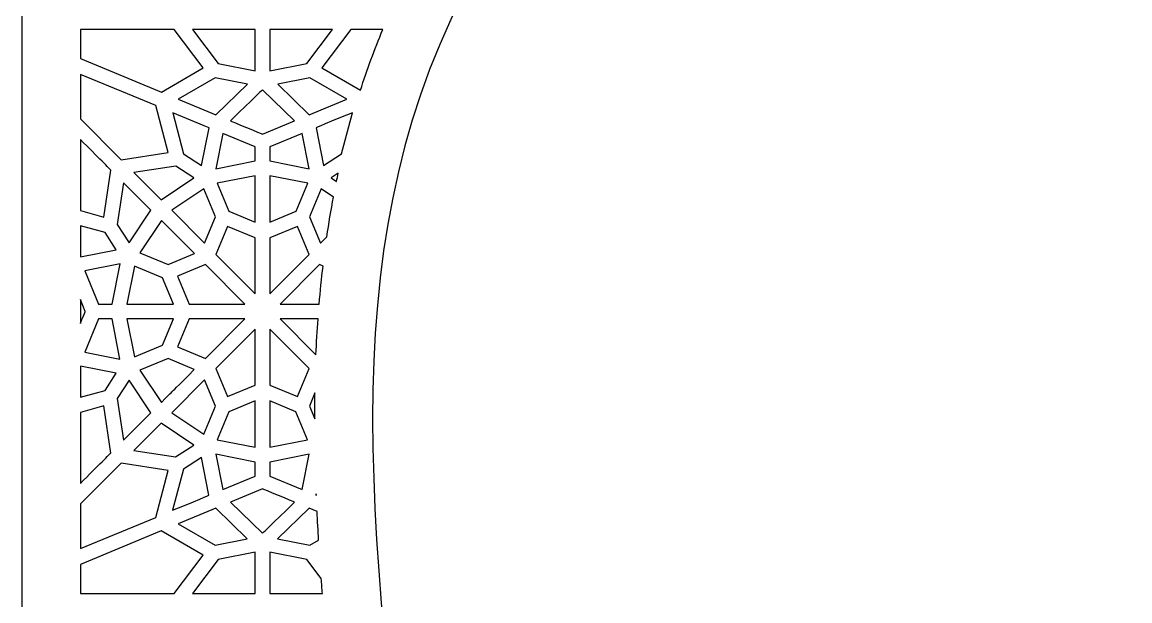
# Model space of a CAD drawing. Header units: millimetres. Extents: x -71 to 72, y -100 to 100.
# Drawn here: x -71.3 to 0.2, y -13.9 to 23.4 of the extents above; entities that cross this region are included whole.
import ezdxf

# ---------------------------------------------------------------- set-up
doc = ezdxf.new("R2010")
doc.units = ezdxf.units.MM
doc.header["$MEASUREMENT"] = 0
doc.layers.add('layer 1', color=7, linetype='Continuous')

msp = doc.modelspace()

# ---------------------------------------------------------------- linework, layer by layer
at = {"layer": 'layer 1', "color": 250}
for points, knots in [([(-71.2611, 100.1639), (-71.2611, 97.1268), (-71.2611, -98.5745), (-71.2611, -99.8361), (-71.2611, -99.8361), (-67.8761, -99.8361), (-44.6415, -99.8361), (-41.1315, -99.8361), (-41.1315, -99.8361), (-41.1315, -17.6932), (-64.9624, 9.6876), (-27.8356, 44.2271), (-27.8356, 44.2271), (-27.8356, 44.2271), (-27.8356, 44.2271), (-27.8356, 44.2271), (-27.8356, 44.2271), (-18.6697, 52.7731), (-6.8481, 60.2788), (0.1676, 70.1513), (0.1676, 70.1513), (13.6031, 51.2689), (43.5836, 41.9319), (48.2851, 8.6635), (48.2851, 8.6635), (48.2851, 8.6635), (48.2851, 8.6639), (48.2851, 8.6639), (48.2851, 8.6639), (48.2942, 8.5979), (48.3031, 8.5316), (48.3122, 8.4656), (48.3122, 8.4656), (48.3122, 8.4656), (48.3122, 8.4656), (48.3122, 8.4656), (48.3122, 8.4656), (51.6534, -15.6362), (41.4666, -45.9687), (41.4666, -99.8361), (41.4666, -99.8361), (44.6758, -99.8361), (70.0917, -99.8361), (71.5959, -99.8361), (71.5959, -99.8361), (71.5959, -96.0977), (71.5959, 89.4373), (71.5959, 100.1639), (71.5959, 100.1639), (50.7736, 100.1639), (-50.0276, 100.1639), (-71.2611, 100.1639)], [0, 0, 0, 0, 0.0714286, 0.0714286, 0.0714286, 0.0714286, 0.1428571, 0.1428571, 0.1428571, 0.1428571, 0.2142857, 0.2142857, 0.2142857, 0.2142857, 0.2857143, 0.2857143, 0.2857143, 0.2857143, 0.3571429, 0.3571429, 0.3571429, 0.3571429, 0.4285714, 0.4285714, 0.4285714, 0.4285714, 0.5, 0.5, 0.5, 0.5, 0.5714286, 0.5714286, 0.5714286, 0.5714286, 0.6428571, 0.6428571, 0.6428571, 0.6428571, 0.7142857, 0.7142857, 0.7142857, 0.7142857, 0.7857143, 0.7857143, 0.7857143, 0.7857143, 0.8571429, 0.8571429, 0.8571429, 0.8571429, 1, 1, 1, 1]), ([(-67.5032, 22.9013), (-64.2355, 22.9016), (-64.8969, 22.9016), (-61.4594, 22.9013), (-61.4594, 22.9013), (-61.4594, 22.9013), (-59.5888, 20.428), (-59.5888, 20.428), (-59.5888, 20.428), (-59.5888, 20.428), (-62.2864, 18.862), (-62.2864, 18.862), (-62.2864, 18.862), (-62.2864, 18.862), (-67.5032, 21.0231), (-67.5032, 21.0231), (-67.5032, 21.0231), (-67.5032, 21.0231), (-67.5032, 22.9013), (-67.5032, 22.9013)], [0, 0, 0, 0, 0.1666667, 0.1666667, 0.1666667, 0.1666667, 0.3333333, 0.3333333, 0.3333333, 0.3333333, 0.5, 0.5, 0.5, 0.5, 0.6666667, 0.6666667, 0.6666667, 0.6666667, 1, 1, 1, 1]), ([(-56.238, 22.9009), (-56.238, 22.9009), (-56.238, 20.2346), (-56.238, 20.2346), (-56.238, 20.2346), (-56.238, 20.2346), (-58.6213, 20.7112), (-58.6213, 20.7112), (-58.6213, 20.7112), (-58.6213, 20.7112), (-60.2794, 22.9009), (-60.2794, 22.9009), (-60.2794, 22.9009), (-60.2794, 22.9009), (-56.238, 22.9009), (-56.238, 22.9009)], [0, 0, 0, 0, 0.2, 0.2, 0.2, 0.2, 0.4, 0.4, 0.4, 0.4, 0.6, 0.6, 0.6, 0.6, 1, 1, 1, 1]), ([(-52.904, 20.7112), (-52.904, 20.7112), (-55.2876, 20.2346), (-55.2876, 20.2346), (-55.2876, 20.2346), (-55.2876, 20.2346), (-55.2876, 22.9009), (-55.2876, 22.9009), (-55.2876, 22.9009), (-55.2876, 22.9009), (-51.2463, 22.9009), (-51.2463, 22.9009), (-51.2463, 22.9009), (-51.2463, 22.9009), (-52.904, 20.7112), (-52.904, 20.7112)], [0, 0, 0, 0, 0.2, 0.2, 0.2, 0.2, 0.4, 0.4, 0.4, 0.4, 0.6, 0.6, 0.6, 0.6, 1, 1, 1, 1]), ([(-49.4466, 18.9823), (-49.4466, 18.9823), (-51.9366, 20.428), (-51.9366, 20.428), (-51.9366, 20.428), (-51.9366, 20.428), (-50.0662, 22.9013), (-50.0662, 22.9013), (-50.0662, 22.9013), (-49.125, 22.9013), (-48.4981, 22.9013), (-48.0122, 22.9013), (-48.0122, 22.9013), (-48.5445, 21.6038), (-49.0227, 20.2981), (-49.4466, 18.9823)], [0, 0, 0, 0, 0.2, 0.2, 0.2, 0.2, 0.4, 0.4, 0.4, 0.4, 0.6, 0.6, 0.6, 0.6, 1, 1, 1, 1]), ([(-67.5032, 20.0057), (-67.5032, 20.0057), (-62.6486, 17.9949), (-62.6486, 17.9949), (-62.6486, 17.9949), (-62.6486, 17.9949), (-61.8444, 14.9715), (-61.8444, 14.9715), (-61.8444, 14.9715), (-61.8444, 14.9715), (-64.8799, 14.5108), (-64.8799, 14.5108), (-64.8799, 14.5108), (-64.8799, 14.5108), (-67.5032, 17.1351), (-67.5032, 17.1351), (-67.5032, 17.1351), (-67.5032, 17.1351), (-67.5032, 20.0057), (-67.5032, 20.0057)], [0, 0, 0, 0, 0.1666667, 0.1666667, 0.1666667, 0.1666667, 0.3333333, 0.3333333, 0.3333333, 0.3333333, 0.5, 0.5, 0.5, 0.5, 0.6666667, 0.6666667, 0.6666667, 0.6666667, 1, 1, 1, 1]), ([(-56.7402, 19.377), (-56.7402, 19.377), (-58.7798, 17.4092), (-58.7798, 17.4092), (-58.7798, 17.4092), (-58.7798, 17.4092), (-61.1944, 18.4094), (-61.1944, 18.4094), (-61.1944, 18.4094), (-61.1944, 18.4094), (-58.8135, 19.7916), (-58.8135, 19.7916), (-58.8135, 19.7916), (-58.8135, 19.7916), (-56.7402, 19.377), (-56.7402, 19.377)], [0, 0, 0, 0, 0.2, 0.2, 0.2, 0.2, 0.4, 0.4, 0.4, 0.4, 0.6, 0.6, 0.6, 0.6, 1, 1, 1, 1]), ([(-52.7458, 17.4092), (-52.7458, 17.4092), (-54.7856, 19.377), (-54.7856, 19.377), (-54.7856, 19.377), (-54.7856, 19.377), (-52.7119, 19.7919), (-52.7119, 19.7919), (-52.7119, 19.7919), (-52.7119, 19.7919), (-50.331, 18.4094), (-50.331, 18.4094), (-50.331, 18.4094), (-50.331, 18.4094), (-52.7458, 17.4092), (-52.7458, 17.4092)], [0, 0, 0, 0, 0.2, 0.2, 0.2, 0.2, 0.4, 0.4, 0.4, 0.4, 0.6, 0.6, 0.6, 0.6, 1, 1, 1, 1]), ([(-53.6925, 17.017), (-53.6925, 17.017), (-55.7629, 16.1594), (-55.7629, 16.1594), (-55.7629, 16.1594), (-55.7653, 16.1604), (-57.8305, 17.0162), (-57.8329, 17.0173), (-57.8329, 17.0173), (-57.8303, 17.0198), (-55.7655, 19.0116), (-55.7629, 19.0144), (-55.7629, 19.0144), (-55.7629, 19.0144), (-53.6925, 17.017), (-53.6925, 17.017)], [0, 0, 0, 0, 0.2, 0.2, 0.2, 0.2, 0.4, 0.4, 0.4, 0.4, 0.6, 0.6, 0.6, 0.6, 1, 1, 1, 1]), ([(-59.5176, 16.6973), (-59.5176, 16.6973), (-59.5201, 16.6952), (-59.5201, 16.6952), (-59.5201, 16.6952), (-59.5201, 16.6952), (-59.2136, 16.5682), (-59.2136, 16.5682), (-59.2136, 16.5682), (-59.2136, 16.5682), (-59.6966, 14.1397), (-59.6966, 14.1397), (-59.6966, 14.1397), (-59.6966, 14.1397), (-60.8484, 14.8819), (-60.8484, 14.8819), (-60.8484, 14.8819), (-60.8484, 14.8819), (-61.5556, 17.5405), (-61.5556, 17.5405), (-61.5556, 17.5405), (-61.5556, 17.5405), (-59.5176, 16.6973), (-59.5176, 16.6973)], [0, 0, 0, 0, 0.1428571, 0.1428571, 0.1428571, 0.1428571, 0.2857143, 0.2857143, 0.2857143, 0.2857143, 0.4285714, 0.4285714, 0.4285714, 0.4285714, 0.5714286, 0.5714286, 0.5714286, 0.5714286, 0.7142857, 0.7142857, 0.7142857, 0.7142857, 1, 1, 1, 1]), ([(-52.3129, 16.5679), (-52.3018, 16.5725), (-52.2885, 16.5813), (-49.9699, 17.5405), (-49.9699, 17.5405), (-49.9699, 17.5405), (-50.6771, 14.8823), (-50.6771, 14.8823), (-50.6771, 14.8823), (-50.6771, 14.8823), (-51.8353, 14.1355), (-51.8353, 14.1355), (-51.8353, 14.1355), (-51.8353, 14.1355), (-52.3129, 16.5679), (-52.3129, 16.5679)], [0, 0, 0, 0, 0.2, 0.2, 0.2, 0.2, 0.4, 0.4, 0.4, 0.4, 0.6, 0.6, 0.6, 0.6, 1, 1, 1, 1]), ([(-65.5451, 13.8465), (-65.5451, 13.8465), (-66.002, 10.8165), (-66.002, 10.8165), (-66.002, 10.8165), (-66.002, 10.8165), (-67.5032, 11.2325), (-67.5032, 11.2325), (-67.5032, 11.2325), (-67.5032, 11.2325), (-67.5032, 15.8059), (-67.5032, 15.8059), (-67.5032, 15.8059), (-66.3855, 14.6876), (-65.5451, 13.8465), (-65.5451, 13.8465)], [0, 0, 0, 0, 0.2, 0.2, 0.2, 0.2, 0.4, 0.4, 0.4, 0.4, 0.6, 0.6, 0.6, 0.6, 1, 1, 1, 1]), ([(-58.7799, 13.9323), (-58.7799, 13.9323), (-58.3285, 16.2024), (-58.3285, 16.2024), (-58.3285, 16.2024), (-58.3285, 16.2024), (-56.2373, 15.3374), (-56.2373, 15.3374), (-56.2373, 15.3374), (-56.2373, 15.3374), (-56.2369, 14.4371), (-56.2369, 14.4371), (-56.2369, 14.4371), (-56.2369, 14.4371), (-58.7799, 13.9323), (-58.7799, 13.9323)], [0, 0, 0, 0, 0.2, 0.2, 0.2, 0.2, 0.4, 0.4, 0.4, 0.4, 0.6, 0.6, 0.6, 0.6, 1, 1, 1, 1]), ([(-55.2903, 14.4378), (-55.2903, 14.4378), (-55.2883, 15.3374), (-55.2883, 15.3374), (-55.2883, 15.3374), (-55.2883, 15.3374), (-53.1972, 16.2024), (-53.1972, 16.2024), (-53.1972, 16.2024), (-53.1972, 16.2024), (-52.7456, 13.9323), (-52.7456, 13.9323), (-52.7456, 13.9323), (-52.7456, 13.9323), (-55.2903, 14.4378), (-55.2903, 14.4378)], [0, 0, 0, 0, 0.2, 0.2, 0.2, 0.2, 0.4, 0.4, 0.4, 0.4, 0.6, 0.6, 0.6, 0.6, 1, 1, 1, 1]), ([(-61.3609, 14.0945), (-61.3609, 14.0945), (-60.1854, 13.3378), (-60.1854, 13.3378), (-60.1854, 13.3378), (-60.1854, 13.3378), (-62.2934, 11.9306), (-62.2934, 11.9306), (-62.2934, 11.9306), (-62.2934, 11.9306), (-64.0534, 13.6857), (-64.0534, 13.6857), (-64.0534, 13.6857), (-64.0534, 13.6857), (-61.3609, 14.0945), (-61.3609, 14.0945)], [0, 0, 0, 0, 0.2, 0.2, 0.2, 0.2, 0.4, 0.4, 0.4, 0.4, 0.6, 0.6, 0.6, 0.6, 1, 1, 1, 1]), ([(-50.9897, 13.1039), (-50.9897, 13.1039), (-51.3401, 13.3378), (-51.3401, 13.3378), (-51.3401, 13.3378), (-51.3401, 13.3378), (-50.8751, 13.6373), (-50.8751, 13.6373), (-50.8751, 13.6373), (-50.9134, 13.4595), (-50.9528, 13.2821), (-50.9897, 13.1039)], [0, 0, 0, 0, 0.25, 0.25, 0.25, 0.25, 0.5, 0.5, 0.5, 0.5, 1, 1, 1, 1]), ([(-62.958, 11.2667), (-62.958, 11.2667), (-64.3665, 9.1571), (-64.3665, 9.1571), (-64.3665, 9.1571), (-64.3665, 9.1571), (-65.1254, 10.329), (-65.1254, 10.329), (-65.1254, 10.329), (-65.1254, 10.329), (-64.7192, 13.0232), (-64.7192, 13.0232), (-64.7192, 13.0232), (-64.7192, 13.0232), (-62.958, 11.2667), (-62.958, 11.2667)], [0, 0, 0, 0, 0.2, 0.2, 0.2, 0.2, 0.4, 0.4, 0.4, 0.4, 0.6, 0.6, 0.6, 0.6, 1, 1, 1, 1]), ([(-57.9243, 11.1838), (-57.9243, 11.1838), (-58.6767, 12.9949), (-58.6767, 12.9949), (-58.6767, 12.9949), (-58.6767, 12.9949), (-56.2366, 13.4797), (-56.2366, 13.4797), (-56.2366, 13.4797), (-56.2366, 13.4797), (-56.2359, 10.4835), (-56.2359, 10.4835), (-56.2359, 10.4835), (-56.2359, 10.4835), (-57.9243, 11.1838), (-57.9243, 11.1838)], [0, 0, 0, 0, 0.2, 0.2, 0.2, 0.2, 0.4, 0.4, 0.4, 0.4, 0.6, 0.6, 0.6, 0.6, 1, 1, 1, 1]), ([(-52.8487, 12.9949), (-52.8487, 12.9949), (-53.6011, 11.1838), (-53.6011, 11.1838), (-53.6011, 11.1838), (-53.6011, 11.1838), (-55.2913, 10.4832), (-55.2913, 10.4832), (-55.2913, 10.4832), (-55.2913, 10.4832), (-55.2913, 13.4804), (-55.2913, 13.4804), (-55.2913, 13.4804), (-55.2913, 13.4804), (-52.8487, 12.9949), (-52.8487, 12.9949)], [0, 0, 0, 0, 0.2, 0.2, 0.2, 0.2, 0.4, 0.4, 0.4, 0.4, 0.6, 0.6, 0.6, 0.6, 1, 1, 1, 1]), ([(-59.4931, 9.1313), (-59.4931, 9.1313), (-61.6154, 11.2536), (-61.6154, 11.2536), (-61.6154, 11.2536), (-61.6154, 11.2536), (-59.545, 12.6358), (-59.545, 12.6358), (-59.545, 12.6358), (-59.545, 12.6358), (-58.7912, 10.8211), (-58.7912, 10.8211), (-58.7912, 10.8211), (-58.7912, 10.8211), (-59.4931, 9.1313), (-59.4931, 9.1313)], [0, 0, 0, 0, 0.2, 0.2, 0.2, 0.2, 0.4, 0.4, 0.4, 0.4, 0.6, 0.6, 0.6, 0.6, 1, 1, 1, 1]), ([(-51.6141, 9.5494), (-51.6141, 9.5494), (-52.0325, 9.1313), (-52.0325, 9.1313), (-52.0325, 9.1313), (-52.0325, 9.1313), (-52.7345, 10.8211), (-52.7345, 10.8211), (-52.7345, 10.8211), (-52.7345, 10.8211), (-51.9807, 12.6358), (-51.9807, 12.6358), (-51.9807, 12.6358), (-51.9807, 12.6358), (-51.1857, 12.1052), (-51.1857, 12.1052), (-51.1857, 12.1052), (-51.3454, 11.2589), (-51.4885, 10.4073), (-51.6141, 9.5494)], [0, 0, 0, 0, 0.1666667, 0.1666667, 0.1666667, 0.1666667, 0.3333333, 0.3333333, 0.3333333, 0.3333333, 0.5, 0.5, 0.5, 0.5, 0.6666667, 0.6666667, 0.6666667, 0.6666667, 1, 1, 1, 1]), ([(-67.5032, 8.2511), (-67.5032, 8.2511), (-67.5032, 10.2581), (-67.5032, 10.2581), (-67.5032, 10.2581), (-67.5032, 10.2581), (-65.9132, 9.8171), (-65.9132, 9.8171), (-65.9132, 9.8171), (-65.9132, 9.8171), (-65.1955, 8.709), (-65.1955, 8.709), (-65.1955, 8.709), (-65.1955, 8.709), (-67.5032, 8.2511), (-67.5032, 8.2511)], [0, 0, 0, 0, 0.2, 0.2, 0.2, 0.2, 0.4, 0.4, 0.4, 0.4, 0.6, 0.6, 0.6, 0.6, 1, 1, 1, 1]), ([(-60.1573, 8.467), (-60.1573, 8.467), (-61.8495, 7.7639), (-61.8495, 7.7639), (-61.8495, 7.7639), (-61.8495, 7.7639), (-63.6636, 8.5175), (-63.6636, 8.5175), (-63.6636, 8.5175), (-63.6636, 8.5175), (-62.2802, 10.5897), (-62.2802, 10.5897), (-62.2802, 10.5897), (-62.2802, 10.5897), (-60.1573, 8.467), (-60.1573, 8.467)], [0, 0, 0, 0, 0.2, 0.2, 0.2, 0.2, 0.4, 0.4, 0.4, 0.4, 0.6, 0.6, 0.6, 0.6, 1, 1, 1, 1]), ([(-56.2355, 9.4668), (-56.2355, 9.4668), (-56.2344, 5.8724), (-56.2344, 5.8724), (-56.2344, 5.8724), (-56.2344, 5.8724), (-58.7746, 8.4127), (-58.7746, 8.4127), (-58.7746, 8.4127), (-58.7746, 8.4127), (-58.0279, 10.2098), (-58.0279, 10.2098), (-58.0279, 10.2098), (-58.0279, 10.2098), (-56.2355, 9.4668), (-56.2355, 9.4668)], [0, 0, 0, 0, 0.2, 0.2, 0.2, 0.2, 0.4, 0.4, 0.4, 0.4, 0.6, 0.6, 0.6, 0.6, 1, 1, 1, 1]), ([(-53.4978, 10.2098), (-53.4978, 10.2098), (-52.7512, 8.4127), (-52.7512, 8.4127), (-52.7512, 8.4127), (-52.7512, 8.4127), (-55.2913, 5.8724), (-55.2913, 5.8724), (-55.2913, 5.8724), (-55.2913, 5.8724), (-55.2913, 9.4665), (-55.2913, 9.4665), (-55.2913, 9.4665), (-55.2913, 9.4665), (-53.4978, 10.2098), (-53.4978, 10.2098)], [0, 0, 0, 0, 0.2, 0.2, 0.2, 0.2, 0.4, 0.4, 0.4, 0.4, 0.6, 0.6, 0.6, 0.6, 1, 1, 1, 1]), ([(-64.949, 7.8003), (-64.949, 7.8003), (-65.4644, 5.2045), (-65.4644, 5.2045), (-65.4644, 5.2045), (-65.4644, 5.2045), (-66.3378, 5.2045), (-66.3378, 5.2045), (-66.3378, 5.2045), (-66.3378, 5.2045), (-67.2268, 7.348), (-67.2268, 7.348), (-67.2268, 7.348), (-67.2268, 7.348), (-64.949, 7.8003), (-64.949, 7.8003)], [0, 0, 0, 0, 0.2, 0.2, 0.2, 0.2, 0.4, 0.4, 0.4, 0.4, 0.6, 0.6, 0.6, 0.6, 1, 1, 1, 1]), ([(-62.2093, 6.8961), (-62.2093, 6.8961), (-61.5077, 5.2045), (-61.5077, 5.2045), (-61.5077, 5.2045), (-61.5077, 5.2045), (-64.5066, 5.2045), (-64.5066, 5.2045), (-64.5066, 5.2045), (-64.5066, 5.2045), (-64.0211, 7.6489), (-64.0211, 7.6489), (-64.0211, 7.6489), (-64.0211, 7.6489), (-62.2093, 6.8961), (-62.2093, 6.8961)], [0, 0, 0, 0, 0.2, 0.2, 0.2, 0.2, 0.4, 0.4, 0.4, 0.4, 0.6, 0.6, 0.6, 0.6, 1, 1, 1, 1]), ([(-56.8949, 5.2045), (-56.8949, 5.2045), (-60.4908, 5.2045), (-60.4908, 5.2045), (-60.4908, 5.2045), (-60.4908, 5.2045), (-61.2357, 7.0019), (-61.2357, 7.0019), (-61.2357, 7.0019), (-61.2357, 7.0019), (-59.4388, 7.7484), (-59.4388, 7.7484), (-59.4388, 7.7484), (-59.4388, 7.7484), (-56.8949, 5.2045), (-56.8949, 5.2045)], [0, 0, 0, 0, 0.2, 0.2, 0.2, 0.2, 0.4, 0.4, 0.4, 0.4, 0.6, 0.6, 0.6, 0.6, 1, 1, 1, 1]), ([(-52.1082, 5.207), (-52.1082, 5.207), (-54.63, 5.2052), (-54.63, 5.2052), (-54.63, 5.2052), (-54.63, 5.2052), (-52.0867, 7.7484), (-52.0867, 7.7484), (-52.0867, 7.7484), (-52.0867, 7.7484), (-51.8629, 7.6553), (-51.8629, 7.6553), (-51.8629, 7.6553), (-51.9581, 6.8453), (-52.0397, 6.0293), (-52.1082, 5.207)], [0, 0, 0, 0, 0.2, 0.2, 0.2, 0.2, 0.4, 0.4, 0.4, 0.4, 0.6, 0.6, 0.6, 0.6, 1, 1, 1, 1]), ([(-67.5032, 5.5065), (-67.5032, 5.5065), (-67.1917, 4.7339), (-67.1917, 4.7339), (-67.1917, 4.7339), (-67.1946, 4.7272), (-67.5004, 3.9677), (-67.5032, 3.961), (-67.5032, 3.961), (-67.5032, 4.5173), (-67.5032, 4.9438), (-67.5032, 5.5065)], [0, 0, 0, 0, 0.25, 0.25, 0.25, 0.25, 0.5, 0.5, 0.5, 0.5, 1, 1, 1, 1]), ([(-67.23, 2.111), (-67.23, 2.111), (-66.3411, 4.2549), (-66.3411, 4.2549), (-66.3411, 4.2549), (-66.3411, 4.2549), (-65.4678, 4.2542), (-65.4678, 4.2542), (-65.4678, 4.2542), (-65.4678, 4.2542), (-64.9526, 1.6588), (-64.9526, 1.6588), (-64.9526, 1.6588), (-64.9526, 1.6588), (-67.23, 2.111), (-67.23, 2.111)], [0, 0, 0, 0, 0.2, 0.2, 0.2, 0.2, 0.4, 0.4, 0.4, 0.4, 0.6, 0.6, 0.6, 0.6, 1, 1, 1, 1]), ([(-61.5124, 4.2513), (-61.5124, 4.2513), (-62.2125, 2.5629), (-62.2125, 2.5629), (-62.2125, 2.5629), (-62.2125, 2.5629), (-64.0249, 1.8101), (-64.0249, 1.8101), (-64.0249, 1.8101), (-64.0249, 1.8101), (-64.5098, 4.2535), (-64.5098, 4.2535), (-64.5098, 4.2535), (-64.5098, 4.2535), (-61.5124, 4.2513), (-61.5124, 4.2513)], [0, 0, 0, 0, 0.2, 0.2, 0.2, 0.2, 0.4, 0.4, 0.4, 0.4, 0.6, 0.6, 0.6, 0.6, 1, 1, 1, 1]), ([(-59.4421, 1.7106), (-59.4421, 1.7106), (-61.2395, 2.4571), (-61.2395, 2.4571), (-61.2395, 2.4571), (-61.2395, 2.4571), (-60.4957, 4.2513), (-60.4957, 4.2513), (-60.4957, 4.2513), (-60.4957, 4.2513), (-56.8991, 4.2538), (-56.8991, 4.2538), (-56.8991, 4.2538), (-56.8991, 4.2538), (-59.4421, 1.7106), (-59.4421, 1.7106)], [0, 0, 0, 0, 0.2, 0.2, 0.2, 0.2, 0.4, 0.4, 0.4, 0.4, 0.6, 0.6, 0.6, 0.6, 1, 1, 1, 1]), ([(-58.0311, -0.7507), (-58.0311, -0.7507), (-58.7779, 1.0467), (-58.7779, 1.0467), (-58.7779, 1.0467), (-58.7779, 1.0467), (-56.2377, 3.5867), (-56.2377, 3.5867), (-56.2377, 3.5867), (-56.2377, 3.5867), (-56.2377, -0.0074), (-56.2377, -0.0074), (-56.2377, -0.0074), (-56.2377, -0.0074), (-58.0311, -0.7507), (-58.0311, -0.7507)], [0, 0, 0, 0, 0.2, 0.2, 0.2, 0.2, 0.4, 0.4, 0.4, 0.4, 0.6, 0.6, 0.6, 0.6, 1, 1, 1, 1]), ([(-53.5011, -0.7507), (-53.5011, -0.7507), (-55.2935, -0.0077), (-55.2935, -0.0077), (-55.2935, -0.0077), (-55.2935, -0.0077), (-55.2943, 3.5867), (-55.2943, 3.5867), (-55.2943, 3.5867), (-55.2943, 3.5867), (-52.7544, 1.0467), (-52.7544, 1.0467), (-52.7544, 1.0467), (-52.7544, 1.0467), (-53.5011, -0.7507), (-53.5011, -0.7507)], [0, 0, 0, 0, 0.2, 0.2, 0.2, 0.2, 0.4, 0.4, 0.4, 0.4, 0.6, 0.6, 0.6, 0.6, 1, 1, 1, 1]), ([(-52.3151, 1.9357), (-52.3151, 1.9357), (-54.634, 4.2549), (-54.634, 4.2549), (-54.634, 4.2549), (-54.634, 4.2549), (-52.1828, 4.2549), (-52.1828, 4.2549), (-52.1828, 4.2549), (-52.2373, 3.4872), (-52.2819, 2.715), (-52.3151, 1.9357)], [0, 0, 0, 0, 0.25, 0.25, 0.25, 0.25, 0.5, 0.5, 0.5, 0.5, 1, 1, 1, 1]), ([(-61.8527, 1.6951), (-61.8527, 1.6951), (-60.1606, 0.9924), (-60.1606, 0.9924), (-60.1606, 0.9924), (-62.5752, -1.422), (-60.7774, 0.3757), (-62.2835, -1.1306), (-62.2835, -1.1306), (-62.2835, -1.1306), (-63.667, 0.9416), (-63.667, 0.9416), (-63.667, 0.9416), (-63.667, 0.9416), (-61.8527, 1.6951), (-61.8527, 1.6951)], [0, 0, 0, 0, 0.2, 0.2, 0.2, 0.2, 0.4, 0.4, 0.4, 0.4, 0.6, 0.6, 0.6, 0.6, 1, 1, 1, 1]), ([(-67.5032, 1.2076), (-67.5032, 1.2076), (-65.1988, 0.75), (-65.1988, 0.75), (-65.1988, 0.75), (-65.1988, 0.75), (-65.9164, -0.3581), (-65.9164, -0.3581), (-65.9164, -0.3581), (-65.9164, -0.3581), (-67.5032, -0.798), (-67.5032, -0.798), (-67.5032, -0.798), (-67.5032, -0.798), (-67.5032, 1.2076), (-67.5032, 1.2076)], [0, 0, 0, 0, 0.2, 0.2, 0.2, 0.2, 0.4, 0.4, 0.4, 0.4, 0.6, 0.6, 0.6, 0.6, 1, 1, 1, 1]), ([(-64.3698, 0.302), (-64.3698, 0.302), (-62.9613, -1.8076), (-62.9613, -1.8076), (-62.9613, -1.8076), (-62.9613, -1.8076), (-64.7224, -3.5637), (-64.7224, -3.5637), (-64.7224, -3.5637), (-64.7224, -3.5637), (-65.1287, -0.8699), (-65.1287, -0.8699), (-65.1287, -0.8699), (-65.1287, -0.8699), (-64.3698, 0.302), (-64.3698, 0.302)], [0, 0, 0, 0, 0.2, 0.2, 0.2, 0.2, 0.4, 0.4, 0.4, 0.4, 0.6, 0.6, 0.6, 0.6, 1, 1, 1, 1]), ([(-59.4964, 0.3281), (-59.4964, 0.3281), (-58.7945, -1.3621), (-58.7945, -1.3621), (-58.7945, -1.3621), (-58.7945, -1.3621), (-59.5483, -3.1768), (-59.5483, -3.1768), (-59.5483, -3.1768), (-59.5483, -3.1768), (-61.6188, -1.7942), (-61.6188, -1.7942), (-61.6188, -1.7942), (-61.6188, -1.7942), (-59.4964, 0.3281), (-59.4964, 0.3281)], [0, 0, 0, 0, 0.2, 0.2, 0.2, 0.2, 0.4, 0.4, 0.4, 0.4, 0.6, 0.6, 0.6, 0.6, 1, 1, 1, 1]), ([(-52.3988, -2.178), (-52.3988, -2.178), (-52.7378, -1.3621), (-52.7378, -1.3621), (-52.7378, -1.3621), (-52.7378, -1.3621), (-52.3863, -0.5154), (-52.3863, -0.5154), (-52.3863, -0.5154), (-52.3949, -1.0664), (-52.3991, -1.6206), (-52.3988, -2.178)], [0, 0, 0, 0, 0.25, 0.25, 0.25, 0.25, 0.5, 0.5, 0.5, 0.5, 1, 1, 1, 1]), ([(-67.5032, -1.7723), (-67.5032, -1.7723), (-66.0053, -1.3571), (-66.0053, -1.3571), (-66.0053, -1.3571), (-66.0053, -1.3571), (-65.5483, -4.3875), (-65.5483, -4.3875), (-65.5483, -4.3875), (-65.5483, -4.3875), (-66.3871, -5.2267), (-67.5032, -6.3433), (-67.5032, -6.3433), (-67.5032, -6.3433), (-67.5032, -1.7723), (-67.5032, -1.7723)], [0, 0, 0, 0, 0.2, 0.2, 0.2, 0.2, 0.4, 0.4, 0.4, 0.4, 0.6, 0.6, 0.6, 0.6, 1, 1, 1, 1]), ([(-56.2377, -1.0241), (-56.2377, -1.0241), (-56.2377, -4.0213), (-56.2377, -4.0213), (-56.2377, -4.0213), (-56.2377, -4.0213), (-58.68, -3.5359), (-58.68, -3.5359), (-58.68, -3.5359), (-58.68, -3.5359), (-57.9278, -1.7247), (-57.9278, -1.7247), (-57.9278, -1.7247), (-57.9278, -1.7247), (-56.2377, -1.0241), (-56.2377, -1.0241)], [0, 0, 0, 0, 0.2, 0.2, 0.2, 0.2, 0.4, 0.4, 0.4, 0.4, 0.6, 0.6, 0.6, 0.6, 1, 1, 1, 1]), ([(-55.2921, -4.0206), (-55.2921, -4.0206), (-55.2931, -1.0245), (-55.2931, -1.0245), (-55.2931, -1.0245), (-55.2931, -1.0245), (-53.6044, -1.7247), (-53.6044, -1.7247), (-53.6044, -1.7247), (-53.6044, -1.7247), (-52.852, -3.5359), (-52.852, -3.5359), (-52.852, -3.5359), (-52.852, -3.5359), (-55.2921, -4.0206), (-55.2921, -4.0206)], [0, 0, 0, 0, 0.2, 0.2, 0.2, 0.2, 0.4, 0.4, 0.4, 0.4, 0.6, 0.6, 0.6, 0.6, 1, 1, 1, 1]), ([(-62.2967, -2.4715), (-62.2967, -2.4715), (-60.1887, -3.8788), (-60.1887, -3.8788), (-60.1887, -3.8788), (-60.1887, -3.8788), (-61.3642, -4.6355), (-61.3642, -4.6355), (-61.3642, -4.6355), (-61.3642, -4.6355), (-64.0571, -4.2266), (-64.0571, -4.2266), (-64.0571, -4.2266), (-64.0571, -4.2266), (-62.2967, -2.4715), (-62.2967, -2.4715)], [0, 0, 0, 0, 0.2, 0.2, 0.2, 0.2, 0.4, 0.4, 0.4, 0.4, 0.6, 0.6, 0.6, 0.6, 1, 1, 1, 1]), ([(-60.8518, -5.4232), (-60.8518, -5.4232), (-59.6936, -4.6764), (-59.6936, -4.6764), (-59.6936, -4.6764), (-59.6936, -4.6764), (-59.2159, -7.1088), (-59.2159, -7.1088), (-59.2159, -7.1088), (-59.227, -7.1134), (-59.2402, -7.1222), (-61.559, -8.0814), (-61.559, -8.0814), (-61.559, -8.0814), (-60.8518, -5.4232), (-60.8518, -5.4232)], [0, 0, 0, 0, 0.2, 0.2, 0.2, 0.2, 0.4, 0.4, 0.4, 0.4, 0.6, 0.6, 0.6, 0.6, 1, 1, 1, 1]), ([(-56.2384, -4.9787), (-56.2384, -4.9787), (-56.2406, -5.8783), (-56.2406, -5.8783), (-56.2406, -5.8783), (-56.2406, -5.8783), (-58.3317, -6.743), (-58.3317, -6.743), (-58.3317, -6.743), (-58.3317, -6.743), (-58.7834, -4.4729), (-58.7834, -4.4729), (-58.7834, -4.4729), (-58.7834, -4.4729), (-56.2384, -4.9787), (-56.2384, -4.9787)], [0, 0, 0, 0, 0.2, 0.2, 0.2, 0.2, 0.4, 0.4, 0.4, 0.4, 0.6, 0.6, 0.6, 0.6, 1, 1, 1, 1]), ([(-53.2005, -6.743), (-53.2005, -6.743), (-55.2916, -5.8783), (-55.2916, -5.8783), (-55.2916, -5.8783), (-55.2916, -5.8783), (-55.292, -4.978), (-55.292, -4.978), (-55.292, -4.978), (-55.292, -4.978), (-52.7489, -4.4729), (-52.7489, -4.4729), (-52.7489, -4.4729), (-52.7489, -4.4729), (-53.2005, -6.743), (-53.2005, -6.743)], [0, 0, 0, 0, 0.2, 0.2, 0.2, 0.2, 0.4, 0.4, 0.4, 0.4, 0.6, 0.6, 0.6, 0.6, 1, 1, 1, 1]), ([(-67.5032, -7.6726), (-67.5032, -7.6726), (-64.8835, -5.0518), (-64.8835, -5.0518), (-64.8835, -5.0518), (-64.8835, -5.0518), (-61.8479, -5.5121), (-61.8479, -5.5121), (-61.8479, -5.5121), (-61.8479, -5.5121), (-62.6519, -8.5358), (-62.6519, -8.5358), (-62.6519, -8.5358), (-62.6519, -8.5358), (-67.5032, -10.5452), (-67.5032, -10.5452), (-67.5032, -10.5452), (-67.5032, -10.5452), (-67.5032, -7.6726), (-67.5032, -7.6726)], [0, 0, 0, 0, 0.1666667, 0.1666667, 0.1666667, 0.1666667, 0.3333333, 0.3333333, 0.3333333, 0.3333333, 0.5, 0.5, 0.5, 0.5, 0.6666667, 0.6666667, 0.6666667, 0.6666667, 1, 1, 1, 1]), ([(-53.6958, -7.5579), (-53.6983, -7.5607), (-55.7635, -9.5525), (-55.7661, -9.5553), (-55.7661, -9.5553), (-55.7661, -9.5553), (-57.8362, -7.5579), (-57.8362, -7.5579), (-57.8362, -7.5579), (-57.8362, -7.5579), (-55.7661, -6.7003), (-55.7661, -6.7003), (-55.7661, -6.7003), (-55.7635, -6.7014), (-53.6983, -7.5568), (-53.6958, -7.5579)], [0, 0, 0, 0, 0.2, 0.2, 0.2, 0.2, 0.4, 0.4, 0.4, 0.4, 0.6, 0.6, 0.6, 0.6, 1, 1, 1, 1]), ([(-52.2958, -7.0118), (-52.2945, -7.0474), (-52.2934, -7.0831), (-52.2919, -7.119), (-52.2919, -7.119), (-52.299, -7.1159), (-52.3118, -7.1106), (-52.3153, -7.1092), (-52.3153, -7.1092), (-52.3153, -7.1092), (-52.2958, -7.0118), (-52.2958, -7.0118)], [0, 0, 0, 0, 0.25, 0.25, 0.25, 0.25, 0.5, 0.5, 0.5, 0.5, 1, 1, 1, 1]), ([(-58.7831, -7.9502), (-58.7831, -7.9502), (-56.7435, -9.918), (-56.7435, -9.918), (-56.7435, -9.918), (-56.7435, -9.918), (-58.8171, -10.3328), (-58.8171, -10.3328), (-58.8171, -10.3328), (-58.8171, -10.3328), (-61.1977, -8.9503), (-61.1977, -8.9503), (-61.1977, -8.9503), (-61.1977, -8.9503), (-58.7831, -7.9502), (-58.7831, -7.9502)], [0, 0, 0, 0, 0.2, 0.2, 0.2, 0.2, 0.4, 0.4, 0.4, 0.4, 0.6, 0.6, 0.6, 0.6, 1, 1, 1, 1]), ([(-52.2443, -8.1594), (-52.2146, -8.7697), (-52.1823, -9.3828), (-52.1448, -10.0012), (-52.1448, -10.0012), (-52.1448, -10.0012), (-52.7153, -10.3325), (-52.7153, -10.3325), (-52.7153, -10.3325), (-52.7153, -10.3325), (-54.7888, -9.918), (-54.7888, -9.918), (-54.7888, -9.918), (-54.7888, -9.918), (-52.7491, -7.9502), (-52.7491, -7.9502), (-52.7491, -7.9502), (-52.7491, -7.9502), (-52.2443, -8.1594), (-52.2443, -8.1594)], [0, 0, 0, 0, 0.1666667, 0.1666667, 0.1666667, 0.1666667, 0.3333333, 0.3333333, 0.3333333, 0.3333333, 0.5, 0.5, 0.5, 0.5, 0.6666667, 0.6666667, 0.6666667, 0.6666667, 1, 1, 1, 1]), ([(-67.5032, -11.5626), (-67.5032, -11.5626), (-62.2896, -9.4029), (-62.2896, -9.4029), (-62.2896, -9.4029), (-62.2896, -9.4029), (-59.5923, -10.9689), (-59.5923, -10.9689), (-59.5923, -10.9689), (-59.5923, -10.9689), (-61.4627, -13.4422), (-61.4627, -13.4422), (-61.4627, -13.4422), (-64.8893, -13.4426), (-64.1799, -13.4426), (-67.5032, -13.4422), (-67.5032, -13.4422), (-67.5032, -13.4422), (-67.5032, -11.5626), (-67.5032, -11.5626)], [0, 0, 0, 0, 0.1666667, 0.1666667, 0.1666667, 0.1666667, 0.3333333, 0.3333333, 0.3333333, 0.3333333, 0.5, 0.5, 0.5, 0.5, 0.6666667, 0.6666667, 0.6666667, 0.6666667, 1, 1, 1, 1]), ([(-58.6249, -11.2522), (-58.6249, -11.2522), (-56.2413, -10.7756), (-56.2413, -10.7756), (-56.2413, -10.7756), (-56.2413, -10.7756), (-56.2413, -13.4419), (-56.2413, -13.4419), (-56.2413, -13.4419), (-56.2413, -13.4419), (-60.2827, -13.4419), (-60.2827, -13.4419), (-60.2827, -13.4419), (-60.2827, -13.4419), (-58.6249, -11.2522), (-58.6249, -11.2522)], [0, 0, 0, 0, 0.2, 0.2, 0.2, 0.2, 0.4, 0.4, 0.4, 0.4, 0.6, 0.6, 0.6, 0.6, 1, 1, 1, 1]), ([(-51.9021, -13.4419), (-51.9021, -13.4419), (-55.2909, -13.4419), (-55.2909, -13.4419), (-55.2909, -13.4419), (-55.2909, -13.4419), (-55.2909, -10.7756), (-55.2909, -10.7756), (-55.2909, -10.7756), (-55.2909, -10.7756), (-52.9074, -11.2522), (-52.9074, -11.2522), (-52.9074, -11.2522), (-52.9074, -11.2522), (-51.976, -12.4823), (-51.976, -12.4823), (-51.976, -12.4823), (-51.9523, -12.8009), (-51.9274, -13.1209), (-51.9021, -13.4419)], [0, 0, 0, 0, 0.1666667, 0.1666667, 0.1666667, 0.1666667, 0.3333333, 0.3333333, 0.3333333, 0.3333333, 0.5, 0.5, 0.5, 0.5, 0.6666667, 0.6666667, 0.6666667, 0.6666667, 1, 1, 1, 1])]:
    msp.add_open_spline(points, degree=3, knots=knots, dxfattribs=at)

doc.saveas('drawing.dxf')
